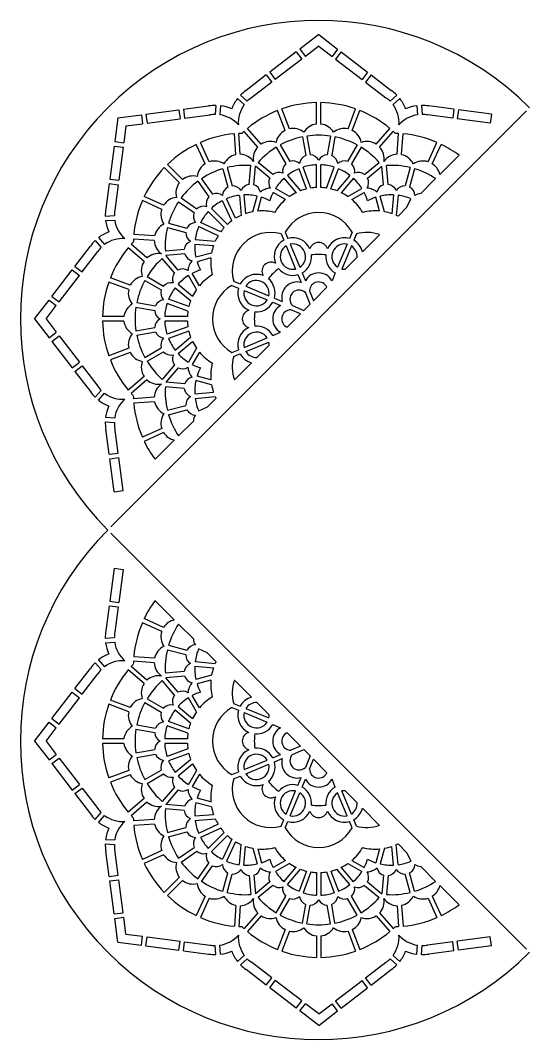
# Model space of a CAD drawing. Extents: x 60 to 307, y -2 to 246.
# Drawn here: x 59.9 to 183.7, y -1.6 to 245.9 of the extents above; entities that cross this region are included whole.
import ezdxf

# ---------------------------------------------------------------- set-up
doc = ezdxf.new("R2010")
doc.units = 0
doc.layers.get('0').update_dxf_attribs({"linetype": 'CONTINUOUS'})

msp = doc.modelspace()

# ---------------------------------------------------------------- linework, layer by layer
for p, q in [((132.44, 242.45), (127.86, 238.92)), ((132.44, 242.45), (137.03, 238.92)), ((126.98, 238.25), (120.56, 233.31)), ((126.98, 238.25), (128.33, 236.5)), ((127.86, 238.92), (129.2, 237.17)), ((132.44, 239.66), (129.2, 237.17)), ((132.44, 239.66), (135.69, 237.17)), ((137.03, 238.92), (135.69, 237.17)), ((137.91, 238.25), (136.56, 236.5)), ((137.91, 238.25), (144.33, 233.31)), ((128.33, 236.5), (121.9, 231.56)), ((136.56, 236.5), (142.98, 231.56)), ((120.56, 233.31), (121.9, 231.56)), ((144.33, 233.31), (142.98, 231.56)), ((119.68, 232.64), (114.8, 228.89)), ((121.03, 230.89), (116.1, 227.1)), ((119.68, 232.64), (121.03, 230.89)), ((145.21, 232.64), (143.86, 230.89)), ((143.86, 230.89), (148.79, 227.1)), ((145.21, 232.64), (150.09, 228.89)), ((107.48, 225.26), (107.32, 223.05)), ((112.7, 226.89), (114.37, 225.44)), ((113.43, 227.73), (115.1, 226.27)), ((131.89, 220.73), (131.89, 225.92)), ((133, 220.73), (133, 225.92)), ((151.46, 227.73), (149.79, 226.27)), ((152.18, 226.89), (150.51, 225.44)), ((157.41, 225.26), (157.57, 223.05)), ((81.91, 122.87), (182.98, 223.93)), ((83.62, 222.23), (89.36, 222.98)), ((89.36, 222.98), (89.64, 220.79)), ((90.45, 223.12), (98.48, 224.17)), ((90.45, 223.12), (90.74, 220.93)), ((98.48, 224.17), (98.77, 221.98)), ((99.58, 224.31), (105.69, 225.11)), ((99.58, 224.31), (99.86, 222.12)), ((99.86, 222.12), (106.03, 222.93)), ((108.58, 225.18), (108.42, 222.98)), ((124.28, 219.19), (122.47, 224.02)), ((125.31, 219.57), (123.51, 224.41)), ((139.57, 219.57), (141.38, 224.41)), ((140.61, 219.19), (142.42, 224.02)), ((156.31, 225.18), (156.46, 222.98)), ((165.02, 222.12), (158.86, 222.93)), ((165.31, 224.31), (159.2, 225.11)), ((165.31, 224.31), (165.02, 222.12)), ((166.4, 224.17), (166.12, 221.98)), ((174.44, 223.12), (166.4, 224.17)), ((174.44, 223.12), (174.15, 220.93)), ((83.62, 222.23), (82.87, 216.49)), ((85.59, 220.26), (89.64, 220.79)), ((90.74, 220.93), (98.77, 221.98)), ((174.15, 220.93), (166.12, 221.98)), ((85.59, 220.26), (85.06, 216.2)), ((112.3, 213.29), (111.95, 218.34)), ((113.4, 213.38), (113.05, 218.42)), ((117.64, 215.14), (114.33, 218.95)), ((118.48, 215.85), (115.16, 219.67)), ((146.41, 215.85), (149.73, 219.67)), ((147.25, 215.14), (150.56, 218.95)), ((151.49, 213.38), (151.84, 218.42)), ((152.59, 213.29), (152.94, 218.34)), ((82.72, 215.39), (81.67, 207.36)), ((82.72, 215.39), (84.91, 215.11)), ((82.87, 216.49), (85.06, 216.2)), ((104.84, 211.09), (102.7, 215.79)), ((105.84, 211.56), (103.7, 216.25)), ((123.1, 215.65), (125.41, 211.65)), ((128.49, 217.61), (129.29, 213.06)), ((129.58, 217.8), (130.38, 213.25)), ((135.31, 217.8), (134.51, 213.25)), ((136.4, 217.61), (135.6, 213.06)), ((141.78, 215.65), (139.48, 211.65)), ((159.05, 211.56), (161.19, 216.25)), ((160.05, 211.09), (162.19, 215.79)), ((84.91, 215.11), (83.86, 207.07)), ((122.15, 215.1), (124.46, 211.1)), ((142.74, 215.1), (140.43, 211.1)), ((161.88, 208.49), (166.55, 213.16)), ((99.37, 207.26), (95.69, 210.93)), ((115.56, 206.07), (115.97, 210.66)), ((116.66, 205.97), (117.06, 210.53)), ((120.58, 207.59), (117.06, 210.53)), ((121.28, 208.44), (117.75, 211.4)), ((131.89, 205.32), (131.89, 210.82)), ((133, 205.32), (133, 210.82)), ((143.6, 208.44), (147.14, 211.4)), ((144.31, 207.59), (147.82, 210.53)), ((148.23, 205.97), (147.82, 210.53)), ((149.33, 206.07), (148.92, 210.66)), ((98.59, 206.48), (94.91, 210.15)), ((109.17, 209.88), (110.37, 205.42)), ((110.24, 210.17), (111.44, 205.71)), ((124.86, 208.26), (128.01, 204.51)), ((129.45, 204.97), (127.66, 209.88)), ((130.55, 205.19), (128.7, 210.26)), ((134.34, 205.19), (136.18, 210.26)), ((135.43, 204.97), (137.22, 209.88)), ((140.03, 208.26), (136.88, 204.51)), ((154.65, 210.17), (153.45, 205.71)), ((155.71, 209.88), (154.52, 205.42)), ((81.53, 206.27), (80.73, 200.16)), ((81.53, 206.27), (83.72, 205.98)), ((81.67, 207.36), (83.86, 207.07)), ((83.72, 205.98), (82.91, 199.82)), ((103.07, 206.82), (105.72, 203.04)), ((103.98, 207.46), (106.63, 203.67)), ((124.01, 207.55), (126.95, 204.05)), ((140.87, 207.55), (137.94, 204.05)), ((157.24, 203.86), (160.87, 207.48)), ((94.75, 201.01), (90.06, 203.15)), ((113.16, 203.41), (113.58, 198.54)), ((114.26, 203.51), (114.65, 198.96)), ((116.46, 199.43), (117.48, 203.23)), ((124.39, 202.38), (121.38, 204.12)), ((125.34, 203.11), (121.93, 205.07)), ((139.55, 203.11), (142.95, 205.07)), ((140.5, 202.38), (143.51, 204.12)), ((148.42, 199.43), (147.41, 203.23)), ((150.63, 203.51), (150.23, 198.96)), ((151.73, 203.41), (151.31, 198.54)), ((94.29, 200.01), (89.6, 202.14)), ((98.39, 201.87), (102.17, 199.22)), ((99.02, 202.77), (102.8, 200.12)), ((111.31, 197.22), (109.03, 202.11)), ((112.24, 197.84), (110.03, 202.58)), ((117.65, 199.59), (118.55, 202.94)), ((147.24, 199.59), (146.34, 202.94)), ((151.73, 198.34), (153.9, 200.51)), ((153.9, 200.51), (154.86, 202.58)), ((80.58, 198.37), (82.79, 198.52)), ((109.48, 195.58), (105.59, 199.47)), ((110.27, 196.36), (106.37, 200.25)), ((80.66, 197.27), (82.87, 197.42)), ((95.68, 195.6), (100.14, 194.41)), ((95.96, 196.67), (100.42, 195.47)), ((108.01, 193.61), (103.27, 195.82)), ((108.63, 194.54), (103.74, 196.82)), ((78.95, 193.14), (80.4, 191.47)), ((92.56, 193.54), (87.5, 193.9)), ((123.29, 194.06), (123.94, 192.49)), ((124.31, 194.48), (124.96, 192.92)), ((140.58, 194.48), (139.93, 192.92)), ((141.6, 194.06), (140.95, 192.49)), ((143.1, 189.72), (147.25, 193.86)), ((73.2, 186.16), (76.96, 191.05)), ((78.12, 192.42), (79.57, 190.75)), ((90, 187.36), (86.17, 190.69)), ((90.71, 188.21), (86.89, 191.52)), ((92.46, 192.44), (87.42, 192.8)), ((102.33, 191.59), (106.88, 191.19)), ((102.43, 192.69), (107.31, 192.26)), ((124.51, 191.12), (126.82, 185.52)), ((125.53, 191.54), (127.84, 185.95)), ((139.36, 191.54), (137.04, 185.95)), ((140.38, 191.12), (138.06, 185.52)), ((74.95, 184.82), (78.74, 189.74)), ((99.78, 190.28), (95.18, 189.88)), ((99.88, 189.18), (95.31, 188.78)), ((98.26, 185.27), (95.31, 188.78)), ((106.41, 189.38), (102.62, 188.36)), ((106.26, 188.2), (102.9, 187.3)), ((138.84, 185.46), (141.79, 188.4)), ((73.2, 186.16), (74.95, 184.82)), ((97.41, 184.56), (94.44, 188.1)), ((67.59, 178.86), (72.53, 185.29)), ((69.34, 177.52), (74.28, 183.94)), ((72.53, 185.29), (74.28, 183.94)), ((86.65, 181.57), (81.82, 183.37)), ((90.75, 183.7), (94.75, 181.39)), ((102.74, 180.51), (100.77, 183.91)), ((103.47, 181.46), (101.73, 184.46)), ((127.39, 184.15), (128.18, 182.24)), ((128.41, 184.57), (129.2, 182.66)), ((136.47, 184.57), (135.68, 182.66)), ((86.27, 180.53), (81.44, 182.34)), ((90.2, 182.74), (94.19, 180.43)), ((97.58, 180.98), (101.33, 177.84)), ((98.29, 181.83), (101.79, 178.89)), ((111.36, 181.54), (112.93, 180.89)), ((111.78, 182.56), (113.35, 181.91)), ((114.73, 181.34), (120.32, 179.02)), ((131.21, 177.82), (134.46, 181.08)), ((67.59, 178.86), (69.34, 177.52)), ((114.3, 180.32), (119.9, 178)), ((121.7, 178.45), (123.6, 177.66)), ((130.36, 176.98), (129.2, 179.78)), ((130.22, 180.21), (131.21, 177.82)), ((63.39, 173.4), (66.92, 177.99)), ((66.18, 173.4), (68.67, 176.64)), ((66.92, 177.99), (68.67, 176.64)), ((88.04, 176.27), (92.59, 175.47)), ((88.23, 177.35), (92.78, 176.55)), ((100.66, 175.3), (95.59, 177.14)), ((100.88, 176.39), (95.96, 178.18)), ((121.27, 177.43), (123.18, 176.64)), ((126.06, 176.64), (128.87, 175.48)), ((128.87, 175.48), (130.36, 176.98)), ((63.39, 173.4), (66.92, 168.81)), ((66.18, 173.4), (68.67, 170.16)), ((85.11, 173.95), (79.92, 173.95)), ((100.53, 173.95), (95.02, 173.95)), ((124.77, 171.38), (128.02, 174.64)), ((128.02, 174.64), (125.64, 175.62)), ((85.11, 172.85), (79.92, 172.85)), ((88.04, 170.53), (92.59, 171.34)), ((100.53, 172.85), (95.02, 172.85)), ((100.66, 171.51), (95.59, 169.66)), ((66.92, 168.81), (68.67, 170.16)), ((67.59, 167.94), (69.34, 169.28)), ((69.34, 169.28), (74.28, 162.86)), ((88.23, 169.45), (92.78, 170.25)), ((100.88, 170.41), (95.96, 168.62)), ((97.58, 165.82), (101.33, 168.96)), ((114.3, 166.49), (119.9, 168.8)), ((121.27, 169.37), (123.18, 170.16)), ((67.59, 167.94), (72.53, 161.51)), ((86.27, 166.27), (81.44, 164.46)), ((90.2, 164.06), (94.19, 166.37)), ((98.29, 164.97), (101.79, 167.91)), ((102.74, 166.29), (100.77, 162.89)), ((111.36, 165.27), (112.93, 165.92)), ((114.73, 165.46), (120.32, 167.78)), ((117.45, 164.06), (120.39, 167)), ((86.65, 165.23), (81.82, 163.43)), ((90.75, 163.1), (94.75, 165.41)), ((103.47, 165.35), (101.73, 162.34)), ((111.78, 164.25), (113.35, 164.89)), ((72.53, 161.51), (74.28, 162.86)), ((73.2, 160.64), (74.95, 161.98)), ((74.95, 161.98), (78.74, 157.06)), ((97.41, 162.24), (94.44, 158.7)), ((98.26, 161.53), (95.31, 158.02)), ((111.98, 158.6), (116.13, 162.74)), ((73.2, 160.64), (76.96, 155.75)), ((90, 159.44), (86.17, 156.12)), ((90.71, 158.59), (86.89, 155.28)), ((106.41, 157.42), (102.62, 158.44)), ((106.26, 158.61), (102.9, 159.5)), ((78.12, 154.38), (79.57, 156.05)), ((99.78, 156.52), (95.18, 156.92)), ((99.88, 157.62), (95.31, 158.02)), ((78.95, 153.66), (80.4, 155.33)), ((92.46, 154.36), (87.42, 154)), ((102.33, 155.21), (106.88, 155.61)), ((102.43, 154.11), (107.31, 154.54)), ((105.33, 151.95), (107.5, 154.12)), ((92.56, 153.26), (87.5, 152.9)), ((95.68, 151.2), (100.14, 152.39)), ((95.96, 150.13), (100.42, 151.33)), ((105.33, 151.95), (103.27, 150.98)), ((80.66, 149.53), (82.87, 149.38)), ((98.36, 144.98), (101.99, 148.6)), ((80.58, 148.43), (82.79, 148.28)), ((81.53, 140.54), (80.73, 146.64)), ((83.72, 140.82), (82.91, 146.98)), ((94.29, 146.8), (89.6, 144.66)), ((94.75, 145.79), (90.06, 143.65)), ((92.68, 139.3), (97.35, 143.97)), ((81.53, 140.54), (83.72, 140.82)), ((81.67, 139.44), (83.86, 139.73)), ((82.72, 131.41), (81.67, 139.44)), ((84.91, 131.69), (83.86, 139.73)), ((82.72, 131.41), (84.91, 131.69)), ((81.91, 121.4), (182.98, 20.34)), ((82.72, 112.86), (81.67, 104.83)), ((82.72, 112.86), (84.91, 112.58)), ((84.91, 112.58), (83.86, 104.54)), ((81.67, 104.83), (83.86, 104.54)), ((92.68, 104.97), (97.35, 100.3)), ((81.53, 103.74), (80.73, 97.63)), ((81.53, 103.74), (83.72, 103.45)), ((83.72, 103.45), (82.91, 97.29)), ((94.29, 97.48), (89.6, 99.61)), ((94.75, 98.48), (90.06, 100.62)), ((98.36, 99.3), (101.99, 95.67)), ((80.58, 95.84), (82.79, 95.99)), ((80.66, 94.74), (82.87, 94.89)), ((95.96, 94.14), (100.42, 92.94)), ((95.68, 93.07), (100.14, 91.88)), ((105.33, 92.32), (103.27, 93.29)), ((105.33, 92.32), (107.5, 90.15)), ((78.12, 89.89), (79.57, 88.22)), ((78.95, 90.61), (80.4, 88.94)), ((92.46, 89.91), (87.42, 90.27)), ((92.56, 91.01), (87.5, 91.37)), ((102.43, 90.16), (107.31, 89.73)), ((73.2, 83.63), (76.96, 88.52)), ((74.95, 82.29), (78.74, 87.21)), ((90, 84.83), (86.17, 88.15)), ((90.71, 85.68), (86.89, 88.99)), ((99.78, 87.75), (95.18, 87.35)), ((99.88, 86.65), (95.31, 86.25)), ((102.33, 89.06), (106.88, 88.66)), ((106.41, 86.85), (102.62, 85.83)), ((97.41, 82.03), (94.44, 85.57)), ((98.26, 82.74), (95.31, 86.25)), ((106.26, 85.67), (102.9, 84.77)), ((111.98, 85.67), (116.13, 81.53)), ((67.59, 76.33), (72.53, 82.76)), ((72.53, 82.76), (74.28, 81.41)), ((73.2, 83.63), (74.95, 82.29)), ((103.47, 78.93), (101.73, 81.93)), ((69.34, 74.99), (74.28, 81.41)), ((86.27, 78), (81.44, 79.81)), ((86.65, 79.04), (81.82, 80.84)), ((90.2, 80.21), (94.19, 77.9)), ((90.75, 81.17), (94.75, 78.86)), ((98.29, 79.3), (101.79, 76.36)), ((102.74, 77.98), (100.77, 81.38)), ((111.78, 80.03), (113.35, 79.38)), ((117.45, 80.21), (120.39, 77.27)), ((97.58, 78.45), (101.33, 75.31)), ((111.36, 79.01), (112.93, 78.36)), ((114.3, 77.79), (119.9, 75.47)), ((114.73, 78.81), (120.32, 76.49)), ((63.39, 70.87), (66.92, 75.46)), ((66.92, 75.46), (68.67, 74.11)), ((67.59, 76.33), (69.34, 74.99)), ((88.23, 74.82), (92.78, 74.02)), ((100.66, 72.76), (95.59, 74.61)), ((100.88, 73.86), (95.96, 75.65)), ((121.27, 74.9), (123.18, 74.11)), ((66.18, 70.87), (68.67, 74.11)), ((88.04, 73.74), (92.59, 72.93)), ((124.77, 72.89), (128.02, 69.64)), ((63.39, 70.87), (66.92, 66.28)), ((66.18, 70.87), (68.67, 67.63)), ((85.11, 71.42), (79.92, 71.42)), ((85.11, 70.32), (79.92, 70.32)), ((100.53, 71.42), (95.02, 71.42)), ((100.53, 70.32), (95.02, 70.32)), ((128.02, 69.64), (125.64, 68.65)), ((66.92, 66.28), (68.67, 67.63)), ((88.04, 68), (92.59, 68.81)), ((88.23, 66.92), (92.78, 67.72)), ((100.66, 68.98), (95.59, 67.13)), ((100.88, 67.88), (95.96, 66.09)), ((121.27, 66.84), (123.18, 67.63)), ((126.06, 67.63), (128.87, 68.79)), ((128.87, 68.79), (130.36, 67.29)), ((130.36, 67.29), (129.2, 64.49)), ((67.59, 65.41), (69.34, 66.75)), ((67.59, 65.41), (72.53, 58.98)), ((69.34, 66.75), (74.28, 60.33)), ((97.58, 63.29), (101.33, 66.43)), ((98.29, 62.44), (101.79, 65.38)), ((114.3, 63.95), (119.9, 66.27)), ((114.73, 62.93), (120.32, 65.25)), ((121.7, 65.82), (123.6, 66.61)), ((130.22, 64.07), (131.21, 66.45)), ((131.21, 66.45), (134.46, 63.19)), ((86.27, 63.74), (81.44, 61.93)), ((86.65, 62.7), (81.82, 60.9)), ((90.2, 61.53), (94.19, 63.84)), ((90.75, 60.57), (94.75, 62.88)), ((102.74, 63.76), (100.77, 60.36)), ((103.47, 62.82), (101.73, 59.81)), ((111.36, 62.74), (112.93, 63.38)), ((111.78, 61.72), (113.35, 62.36)), ((127.39, 60.12), (128.18, 62.03)), ((72.53, 58.98), (74.28, 60.33)), ((73.2, 58.11), (74.95, 59.45)), ((74.95, 59.45), (78.74, 54.53)), ((97.41, 59.71), (94.44, 56.17)), ((128.41, 59.7), (129.2, 61.61)), ((136.47, 59.7), (135.68, 61.61)), ((73.2, 58.11), (76.96, 53.22)), ((98.26, 59), (95.31, 55.49)), ((106.26, 56.08), (102.9, 56.97)), ((124.51, 53.15), (126.82, 58.75)), ((125.53, 52.73), (127.84, 58.32)), ((139.36, 52.73), (137.04, 58.32)), ((140.38, 53.15), (138.06, 58.75)), ((138.84, 58.81), (141.79, 55.87)), ((90, 56.91), (86.17, 53.59)), ((90.71, 56.06), (86.89, 52.75)), ((99.88, 55.09), (95.31, 55.49)), ((106.41, 54.89), (102.62, 55.91)), ((143.1, 54.55), (147.25, 50.41)), ((78.12, 51.85), (79.57, 53.52)), ((78.95, 51.13), (80.4, 52.8)), ((99.78, 53.99), (95.18, 54.39)), ((102.33, 52.68), (106.88, 53.08)), ((102.43, 51.58), (107.31, 52.01)), ((92.46, 51.83), (87.42, 51.47)), ((92.56, 50.73), (87.5, 50.37)), ((95.68, 48.67), (100.14, 49.86)), ((108.01, 50.66), (103.27, 48.45)), ((108.63, 49.73), (103.74, 47.45)), ((123.29, 50.21), (123.94, 51.78)), ((124.31, 49.79), (124.96, 51.36)), ((140.58, 49.79), (139.93, 51.36)), ((141.6, 50.21), (140.95, 51.78)), ((95.96, 47.6), (100.42, 48.8)), ((109.48, 48.69), (105.59, 44.8)), ((110.27, 47.91), (106.37, 44.02)), ((111.31, 47.06), (109.03, 42.16)), ((80.58, 45.9), (82.79, 45.75)), ((80.66, 47), (82.87, 46.85)), ((98.39, 42.41), (102.17, 45.05)), ((112.24, 46.44), (110.03, 41.7)), ((113.16, 40.86), (113.58, 45.73)), ((114.26, 40.76), (114.65, 45.31)), ((116.46, 44.84), (117.48, 41.04)), ((117.65, 44.68), (118.55, 41.33)), ((147.24, 44.68), (146.34, 41.33)), ((148.42, 44.84), (147.41, 41.04)), ((150.63, 40.76), (150.23, 45.31)), ((151.73, 40.86), (151.31, 45.73)), ((151.73, 45.93), (153.9, 43.76)), ((81.53, 38), (80.73, 44.11)), ((83.72, 38.29), (82.91, 44.45)), ((94.29, 44.27), (89.6, 42.13)), ((94.75, 43.26), (90.06, 41.12)), ((99.02, 41.5), (102.8, 44.15)), ((153.9, 43.76), (154.86, 41.7)), ((103.07, 37.45), (105.72, 41.23)), ((103.98, 36.81), (106.63, 40.6)), ((124.39, 41.89), (121.38, 40.16)), ((125.34, 41.16), (121.93, 39.2)), ((124.01, 36.72), (126.95, 40.22)), ((124.86, 36.01), (128.01, 39.76)), ((140.03, 36.01), (136.88, 39.76)), ((140.87, 36.72), (137.94, 40.22)), ((139.55, 41.16), (142.95, 39.2)), ((140.5, 41.89), (143.51, 40.16)), ((157.24, 40.41), (160.87, 36.79)), ((81.53, 38), (83.72, 38.29)), ((81.67, 36.91), (83.86, 37.2)), ((84.91, 29.16), (83.86, 37.2)), ((98.59, 37.79), (94.91, 34.12)), ((109.17, 34.39), (110.37, 38.85)), ((110.24, 34.11), (111.44, 38.57)), ((115.56, 38.2), (115.97, 33.61)), ((116.66, 38.31), (117.06, 33.74)), ((129.45, 39.3), (127.66, 34.39)), ((130.55, 39.09), (128.7, 34.01)), ((131.89, 38.95), (131.89, 33.45)), ((133, 38.95), (133, 33.45)), ((134.34, 39.09), (136.18, 34.01)), ((135.43, 39.3), (137.22, 34.39)), ((148.23, 38.31), (147.82, 33.74)), ((149.33, 38.2), (148.92, 33.61)), ((154.65, 34.11), (153.45, 38.57)), ((155.71, 34.39), (154.52, 38.85)), ((82.72, 28.88), (81.67, 36.91)), ((99.37, 37.01), (95.69, 33.34)), ((120.58, 36.68), (117.06, 33.74)), ((121.28, 35.83), (117.75, 32.87)), ((143.6, 35.83), (147.14, 32.87)), ((144.31, 36.68), (147.82, 33.74)), ((161.88, 35.78), (166.55, 31.11)), ((104.84, 33.18), (102.7, 28.48)), ((105.84, 32.71), (103.7, 28.02)), ((122.15, 29.17), (124.46, 33.17)), ((123.1, 28.62), (125.41, 32.62)), ((141.78, 28.62), (139.48, 32.62)), ((142.74, 29.17), (140.43, 33.17)), ((159.05, 32.71), (161.19, 28.02)), ((160.05, 33.18), (162.19, 28.48)), ((112.3, 30.98), (111.95, 25.93)), ((113.4, 30.89), (113.05, 25.85)), ((128.49, 26.66), (129.29, 31.21)), ((129.58, 26.47), (130.38, 31.02)), ((135.31, 26.47), (134.51, 31.02)), ((136.4, 26.66), (135.6, 31.21)), ((151.49, 30.89), (151.84, 25.85)), ((152.59, 30.98), (152.94, 25.93)), ((82.72, 28.88), (84.91, 29.16)), ((82.87, 27.78), (85.06, 28.07)), ((83.62, 22.05), (82.87, 27.78)), ((85.59, 24.01), (85.06, 28.07)), ((117.64, 29.13), (114.33, 25.32)), ((118.48, 28.42), (115.16, 24.6)), ((146.41, 28.42), (149.73, 24.6)), ((147.25, 29.13), (150.56, 25.32)), ((124.28, 25.08), (122.47, 20.25)), ((140.61, 25.08), (142.42, 20.25)), ((85.59, 24.01), (89.64, 23.48)), ((89.36, 21.29), (89.64, 23.48)), ((90.45, 21.15), (90.74, 23.34)), ((90.74, 23.34), (98.77, 22.29)), ((98.48, 20.1), (98.77, 22.29)), ((125.31, 24.7), (123.51, 19.86)), ((131.89, 23.54), (131.89, 18.35)), ((133, 23.54), (133, 18.35)), ((139.57, 24.7), (141.38, 19.86)), ((174.15, 23.34), (166.12, 22.29)), ((166.4, 20.1), (166.12, 22.29)), ((174.44, 21.15), (174.15, 23.34)), ((83.62, 22.05), (89.36, 21.29)), ((90.45, 21.15), (98.48, 20.1)), ((99.58, 19.96), (99.86, 22.15)), ((99.58, 19.96), (105.69, 19.16)), ((99.86, 22.15), (106.03, 21.34)), ((107.48, 19.01), (107.32, 21.22)), ((108.58, 19.09), (108.42, 21.29)), ((156.31, 19.09), (156.46, 21.29)), ((157.41, 19.01), (157.57, 21.22)), ((165.02, 22.15), (158.86, 21.34)), ((165.31, 19.96), (159.2, 19.16)), ((165.31, 19.96), (165.02, 22.15)), ((174.44, 21.15), (166.4, 20.1)), ((112.7, 17.38), (114.37, 18.83)), ((113.43, 16.54), (115.1, 18)), ((151.46, 16.54), (149.79, 18)), ((152.18, 17.38), (150.51, 18.83)), ((119.68, 11.63), (114.8, 15.38)), ((121.03, 13.38), (116.1, 17.17)), ((143.86, 13.38), (148.79, 17.17)), ((145.21, 11.63), (150.09, 15.38)), ((119.68, 11.63), (121.03, 13.38)), ((120.56, 10.96), (121.9, 12.71)), ((128.33, 7.77), (121.9, 12.71)), ((136.56, 7.77), (142.98, 12.71)), ((144.33, 10.96), (142.98, 12.71)), ((145.21, 11.63), (143.86, 13.38)), ((126.98, 6.02), (120.56, 10.96)), ((137.91, 6.02), (144.33, 10.96)), ((126.98, 6.02), (128.33, 7.77)), ((137.91, 6.02), (136.56, 7.77)), ((127.86, 5.35), (129.2, 7.1)), ((132.44, 1.82), (127.86, 5.35)), ((132.44, 4.61), (129.2, 7.1)), ((132.44, 4.61), (135.69, 7.1)), ((132.44, 1.82), (137.03, 5.35)), ((137.03, 5.35), (135.69, 7.1))]:
    msp.add_line(p, q)
for centre, radius, start, end in [((132.44, 173.4), 72.5, 45, 225), ((120.27, 221.04), 9.57, 124.9112, 135.6735), ((144.61, 221.04), 9.57, 44.3265, 55.0888), ((107.36, 215.69), 9.57, 89.3265, 100.0888), ((120.27, 221.04), 9.57, 142.2882, 159.3908), ((120.27, 221.04), 7.36, 143.2821, 184.135), ((120.27, 221.04), 7.36, 124.5421, 134.6796), ((132.44, 198.92), 27.01, 91.1715, 109.3256), ((132.44, 198.92), 27.01, 70.6744, 88.8285), ((144.61, 221.04), 7.36, 45.3204, 55.4579), ((144.61, 221.04), 7.36, 355.865, 36.7179), ((144.61, 221.04), 9.57, 20.6092, 37.7118), ((157.52, 215.69), 9.57, 79.9112, 90.6735), ((107.36, 215.69), 7.36, 90.3204, 100.4579), ((107.36, 215.69), 7.36, 40.865, 81.7179), ((107.36, 215.69), 9.57, 65.6092, 82.7118), ((132.44, 198.92), 27.01, 111.6686, 129.7884), ((132.44, 198.92), 27.01, 50.2116, 68.3314), ((157.52, 215.69), 7.36, 98.2821, 139.135), ((157.52, 215.69), 9.57, 97.2882, 114.3908), ((157.52, 215.69), 7.36, 79.5421, 89.6796), ((132.44, 216.59), 4.18, 97.5867, 149.1551), ((132.44, 216.59), 4.18, 30.8449, 82.4133), ((114.4, 191.45), 27.01, 95.2116, 113.3314), ((114.4, 191.45), 27.01, 91.3021, 92.8686), ((132.44, 198.92), 27.01, 132.1314, 133.6979), ((126.21, 215.49), 4.18, 117.5826, 169.1551), ((126.21, 215.49), 4.18, 50.8449, 102.4086), ((132.44, 198.37), 19.65, 81.6106, 98.3894), ((138.68, 215.49), 4.18, 77.5914, 129.1551), ((138.68, 215.49), 4.18, 10.8449, 62.4174), ((132.44, 198.92), 27.01, 46.3021, 47.8686), ((150.49, 191.45), 27.01, 87.1314, 88.6979), ((150.49, 191.45), 27.01, 66.6686, 84.7884), ((114.4, 191.45), 27.01, 115.6744, 133.8285), ((120.73, 212.32), 4.18, 70.8449, 122.5618), ((132.44, 198.37), 19.65, 101.6106, 118.3894), ((132.44, 198.37), 19.65, 61.6106, 78.3894), ((144.16, 212.32), 4.18, 57.4382, 109.1551), ((150.49, 191.45), 27.01, 53.5168, 64.3256), ((113.2, 209.2), 4.18, 102.4382, 154.1551), ((113.2, 209.2), 4.18, 35.532, 87.2632), ((120.73, 212.32), 4.18, 137.7368, 189.468), ((132.44, 198.37), 19.65, 121.6106, 138.4307), ((130.26, 210.78), 2.48, 112.856, 171.8487), ((130.26, 210.78), 2.48, 28.1513, 87.144), ((134.63, 210.78), 2.48, 92.856, 151.8487), ((134.63, 210.78), 2.48, 8.1513, 67.144), ((132.44, 198.37), 19.65, 41.5693, 58.3894), ((144.16, 212.32), 4.18, 350.532, 42.2632), ((151.68, 209.2), 4.18, 92.7368, 144.468), ((151.68, 209.2), 4.18, 25.8449, 77.5618), ((107.09, 207.57), 4.18, 122.5914, 174.1551), ((107.09, 207.57), 4.18, 55.8449, 107.4174), ((114.79, 191.05), 19.65, 86.5693, 103.3894), ((126.14, 209.28), 2.48, 132.856, 191.8487), ((126.14, 209.28), 2.48, 48.1513, 107.144), ((132.44, 198.37), 12.47, 92.5385, 107.4615), ((132.44, 198.37), 12.47, 72.5385, 87.4615), ((138.74, 209.28), 2.48, 72.856, 131.8487), ((138.74, 209.28), 2.48, 348.1513, 47.144), ((150.1, 191.05), 19.65, 76.6106, 93.4307), ((157.8, 207.57), 4.18, 72.5826, 124.1551), ((157.8, 207.57), 4.18, 12.7509, 57.4086), ((114.4, 191.45), 27.01, 136.1715, 154.3256), ((101.91, 203.94), 4.18, 75.8449, 127.4133), ((114.79, 191.05), 19.65, 106.6106, 123.3894), ((122.79, 206.47), 2.48, 68.1513, 127.4002), ((132.44, 198.37), 12.47, 112.5385, 127.4615), ((132.44, 198.37), 12.47, 52.5385, 67.4615), ((142.1, 206.47), 2.48, 52.5998, 111.8487), ((150.1, 191.05), 19.65, 56.7476, 73.3894), ((101.91, 203.94), 4.18, 142.5867, 194.1551), ((114.79, 191.05), 19.65, 126.6106, 143.3894), ((111.53, 203.23), 2.48, 33.1513, 92.144), ((115.89, 203.61), 2.48, 97.5998, 156.8487), ((115.89, 203.61), 2.48, 13.1513, 71.8876), ((122.79, 206.47), 2.48, 153.1124, 211.8487), ((132.44, 198.37), 12.47, 132.5385, 147.4615), ((132.44, 198.37), 12.47, 32.5385, 47.4615), ((142.1, 206.47), 2.48, 328.1513, 26.8876), ((149, 203.61), 2.48, 108.1124, 166.8487), ((149, 203.61), 2.48, 23.1513, 82.4002), ((153.36, 203.23), 2.48, 87.856, 146.8487), ((107.56, 201.38), 2.48, 137.856, 196.8487), ((107.56, 201.38), 2.48, 53.1513, 112.144), ((111.53, 203.23), 2.48, 117.856, 176.8487), ((114.79, 191.05), 12.47, 97.5385, 112.4615), ((114.79, 191.05), 12.47, 77.5385, 92.4615), ((120.12, 202.47), 2.48, 106.4143, 136.8487), ((120.6, 202.68), 2.48, 88.1513, 118.5857), ((132.44, 198.37), 12.47, 152.5385, 162.5206), ((132.44, 192.86), 12.47, 116.1465, 124.7507), ((132.44, 192.86), 12.47, 103.8761, 110.8514), ((132.44, 192.86), 12.47, 92.5385, 98.7401), ((132.44, 192.86), 12.47, 81.2599, 87.4615), ((132.44, 192.86), 12.47, 69.1486, 76.1239), ((132.44, 192.86), 12.47, 55.2493, 63.8535), ((132.44, 198.37), 12.47, 17.4794, 27.4615), ((144.29, 202.68), 2.48, 61.4143, 91.8487), ((144.77, 202.47), 2.48, 43.1513, 73.5857), ((150.1, 191.05), 12.47, 87.5385, 102.4615), ((150.1, 191.05), 12.47, 67.5385, 82.4615), ((153.36, 203.23), 2.48, 3.1513, 62.144), ((157.32, 201.38), 2.48, 91.8909, 126.8487), ((114.4, 191.45), 27.01, 156.6686, 174.7884), ((98.28, 198.75), 4.18, 95.8449, 147.4086), ((114.79, 191.05), 19.65, 146.6106, 163.3894), ((104.47, 198.28), 2.48, 73.1513, 132.144), ((114.79, 191.05), 12.47, 117.5385, 132.4615), ((114.79, 191.05), 12.47, 62.4794, 72.4615), ((132.44, 192.86), 12.47, 130.2463, 149.1809), ((132.44, 192.86), 12.47, 30.8191, 49.7537), ((150.1, 191.05), 12.47, 107.5385, 117.5206), ((90.15, 198.48), 9.57, 169.9112, 180.6735), ((90.15, 198.48), 7.36, 169.5421, 179.6796), ((98.28, 198.75), 4.18, 162.5826, 214.1551), ((104.47, 198.28), 2.48, 157.856, 216.8487), ((114.79, 191.05), 12.47, 137.5385, 152.4615), ((118.68, 187.16), 12.47, 114.1486, 121.1239), ((118.68, 187.16), 12.47, 100.2493, 108.8535), ((118.68, 187.16), 12.47, 75.8191, 94.7537), ((132.44, 189.9), 9.34, 29.4127, 150.5873), ((146.21, 187.16), 12.47, 85.2463, 104.1809), ((146.21, 187.16), 12.47, 71.1465, 79.7507), ((146.21, 187.16), 12.47, 63.713, 65.8514), ((90.15, 198.48), 9.57, 187.2882, 204.3908), ((90.15, 198.48), 7.36, 188.2821, 229.135), ((96.64, 192.64), 4.18, 115.8449, 167.5618), ((114.79, 191.05), 19.65, 166.6106, 183.4307), ((102.62, 194.32), 2.48, 93.1513, 152.144), ((114.79, 191.05), 12.47, 157.5385, 172.4615), ((118.68, 187.16), 12.47, 137.5385, 143.7401), ((118.68, 187.16), 12.47, 126.2599, 132.4615), ((84.81, 185.57), 9.57, 110.6092, 127.7118), ((102.62, 194.32), 2.48, 177.856, 236.8487), ((118.68, 187.16), 12.47, 148.8761, 155.8514), ((120.78, 185.07), 9.34, 74.4127, 195.5873), ((126.18, 188.53), 4.55, 24.1726, 105.5284), ((138.71, 188.53), 4.55, 74.4716, 155.8274), ((144.11, 185.07), 9.34, 70.3616, 105.5873), ((84.81, 185.57), 9.57, 134.3265, 145.0888), ((84.81, 185.57), 7.36, 135.3204, 145.4579), ((84.81, 185.57), 7.36, 85.865, 126.7179), ((106.92, 173.4), 27.01, 140.2116, 158.3314), ((106.92, 173.4), 27.01, 136.3021, 137.8686), ((114.4, 191.45), 27.01, 177.1314, 178.6979), ((96.64, 192.64), 4.18, 182.7368, 234.468), ((102.24, 189.96), 2.48, 113.1513, 172.4002), ((114.79, 191.05), 12.47, 177.5385, 192.4615), ((118.68, 187.16), 12.47, 161.1465, 169.7507), ((126.18, 188.53), 4.55, 119.4716, 200.8274), ((126.18, 188.53), 3.08, 122.8386, 282.1614), ((126.18, 188.53), 3.08, 302.8386, 102.1614), ((132.44, 189.78), 2.2, 16.2299, 163.7701), ((138.71, 188.53), 3.08, 77.8386, 237.1614), ((138.71, 188.53), 3.08, 357.5278, 57.1614), ((138.71, 188.53), 4.55, 15.1045, 60.5284), ((93.52, 185.11), 4.18, 80.532, 132.2632), ((102.24, 189.96), 2.48, 198.1124, 256.8487), ((118.68, 187.16), 12.47, 175.2463, 194.1809), ((126.18, 188.53), 4.55, 299.4716, 5.2172), ((132.44, 173.4), 15.64, 83.6244, 96.3756), ((138.71, 188.53), 4.55, 174.7828, 240.5284), ((93.52, 185.11), 4.18, 147.4382, 199.1551), ((107.48, 173.4), 19.65, 131.5693, 148.3894), ((103.17, 185.24), 2.48, 151.4143, 181.8487), ((103.37, 185.73), 2.48, 133.1513, 163.5857), ((114.79, 191.05), 12.47, 197.5385, 207.5206), ((120.86, 184.98), 2.2, 61.2299, 208.7701), ((90.36, 179.63), 4.18, 100.8449, 152.4174), ((99.38, 183.05), 2.48, 142.5998, 201.8487), ((99.38, 183.05), 2.48, 58.1513, 116.8876), ((107.48, 173.4), 12.47, 122.5385, 137.4615), ((107.48, 173.4), 12.47, 107.4794, 117.4615), ((112.98, 173.4), 12.47, 120.8191, 139.7537), ((117.31, 179.67), 4.55, 69.1726, 150.5284), ((132.44, 173.4), 15.64, 128.6244, 141.3756), ((126.18, 188.53), 4.55, 219.7828, 285.5284), ((132.44, 180.89), 3.69, 28.7369, 151.2631), ((138.71, 188.53), 3.08, 257.8386, 272.4722), ((106.92, 173.4), 27.01, 160.6744, 178.8285), ((107.48, 173.4), 19.65, 151.6106, 168.3894), ((96.57, 179.7), 2.48, 78.1513, 137.144), ((107.48, 173.4), 12.47, 142.5385, 157.4615), ((115.95, 173.4), 9.34, 119.4127, 240.5873), ((117.31, 179.67), 4.55, 164.4716, 245.8274), ((117.31, 179.67), 3.08, 347.8386, 147.1614), ((117.31, 179.67), 4.55, 344.4716, 50.2172), ((127.15, 178.69), 3.69, 73.7369, 196.2631), ((132.44, 180.16), 2.22, 24.5514, 178.7076), ((90.36, 179.63), 4.18, 167.5914, 219.1551), ((96.57, 179.7), 2.48, 162.856, 221.8487), ((112.98, 173.4), 12.47, 145.2493, 153.8535), ((117.31, 179.67), 3.08, 167.8386, 327.1614), ((127.67, 178.18), 2.22, 46.2924, 223.7076), ((89.26, 173.4), 4.18, 120.8449, 172.4133), ((107.48, 173.4), 19.65, 171.6106, 188.3894), ((95.07, 175.59), 2.48, 98.1513, 157.144), ((107.48, 173.4), 12.47, 162.5385, 177.4615), ((112.98, 173.4), 12.47, 159.1486, 166.1239), ((117.31, 179.67), 4.55, 264.7828, 330.5284), ((124.96, 173.4), 3.69, 118.7369, 241.2631), ((95.07, 175.59), 2.48, 182.856, 241.8487), ((95.07, 171.21), 2.48, 118.1513, 177.144), ((112.98, 173.4), 12.47, 171.2599, 177.4615), ((116.07, 173.4), 2.2, 106.2299, 253.7701), ((132.44, 173.4), 15.64, 173.6244, 186.3756), ((125.69, 173.4), 2.22, 91.2924, 245.4486), ((106.92, 173.4), 27.01, 181.1715, 199.3256), ((89.26, 173.4), 4.18, 187.5867, 239.1551), ((107.48, 173.4), 12.47, 182.5385, 197.4615), ((112.98, 173.4), 12.47, 182.5385, 188.7401), ((117.31, 167.13), 4.55, 114.1726, 195.5284), ((117.31, 167.13), 4.55, 29.4716, 95.2172), ((90.36, 167.17), 4.18, 140.8449, 192.4086), ((107.48, 173.4), 19.65, 191.6106, 208.3894), ((95.07, 171.21), 2.48, 202.856, 261.8487), ((96.57, 167.1), 2.48, 138.1513, 197.144), ((107.48, 173.4), 12.47, 202.5385, 217.4615), ((112.98, 173.4), 12.47, 193.8761, 200.8514), ((117.31, 167.13), 3.08, 32.8386, 192.1614), ((112.98, 173.4), 12.47, 206.1465, 214.7507), ((117.31, 167.13), 3.08, 357.5278, 12.1614), ((106.92, 173.4), 27.01, 201.6686, 219.7884), ((90.36, 167.17), 4.18, 207.5826, 259.1551), ((96.57, 167.1), 2.48, 222.856, 281.8487), ((99.38, 163.75), 2.48, 158.1513, 217.4002), ((107.48, 173.4), 12.47, 222.5385, 237.4615), ((112.98, 173.4), 12.47, 220.2463, 239.1809), ((120.78, 161.74), 9.34, 164.4127, 199.6384), ((117.31, 167.13), 4.55, 209.4716, 254.8955), ((117.31, 167.13), 3.08, 212.8386, 272.4722), ((93.52, 161.69), 4.18, 160.8449, 212.5618), ((107.48, 173.4), 19.65, 211.6106, 228.4307), ((99.38, 163.75), 2.48, 243.1124, 301.8487), ((103.17, 161.56), 2.48, 178.1513, 208.5857), ((107.48, 173.4), 12.47, 242.5385, 252.5206), ((114.79, 155.75), 12.47, 152.4794, 162.4615), ((118.68, 159.64), 12.47, 165.8191, 184.7537), ((93.52, 161.69), 4.18, 227.7368, 279.468), ((102.24, 156.85), 2.48, 103.1513, 161.8876), ((103.37, 161.07), 2.48, 196.4143, 226.8487), ((114.79, 155.75), 12.47, 167.5385, 182.4615), ((84.81, 161.23), 7.36, 214.5421, 224.6796), ((96.64, 154.16), 4.18, 125.532, 177.2632), ((114.79, 155.75), 19.65, 176.5693, 193.3894), ((102.24, 156.85), 2.48, 187.5998, 246.8487), ((118.68, 159.64), 12.47, 190.2493, 198.8535), ((84.81, 161.23), 9.57, 214.9112, 225.6735), ((84.81, 161.23), 9.57, 232.2882, 249.3908), ((84.81, 161.23), 7.36, 233.2821, 274.135), ((90.15, 148.32), 7.36, 130.865, 171.7179), ((106.92, 173.4), 27.01, 222.1314, 223.6979), ((114.4, 155.36), 27.01, 181.3021, 182.8686), ((102.62, 152.49), 2.48, 123.1513, 182.144), ((114.79, 155.75), 12.47, 187.5385, 202.4615), ((118.68, 159.64), 12.47, 204.1486, 206.287), ((90.15, 148.32), 9.57, 155.6092, 172.7118), ((114.4, 155.36), 27.01, 185.2116, 203.3314), ((96.64, 154.16), 4.18, 192.4382, 244.1551), ((102.62, 152.49), 2.48, 207.856, 266.8487), ((98.28, 148.05), 4.18, 145.8449, 197.4174), ((114.79, 155.75), 19.65, 196.6106, 213.2524), ((104.47, 148.52), 2.48, 143.1513, 178.1091), ((90.15, 148.32), 9.57, 179.3265, 190.0888), ((90.15, 148.32), 7.36, 180.3204, 190.4579), ((114.4, 155.36), 27.01, 205.6744, 216.4832), ((98.28, 148.05), 4.18, 212.5914, 257.2491), ((132.44, 70.87), 72.5, 135, 315), ((114.4, 88.92), 27.01, 143.5168, 154.3256), ((114.4, 88.92), 27.01, 156.6686, 174.7884), ((98.28, 96.22), 4.18, 102.7509, 147.4086), ((114.79, 88.52), 19.65, 146.7476, 163.3894), ((90.15, 95.95), 9.57, 169.9112, 180.6735), ((90.15, 95.95), 7.36, 169.5421, 179.6796), ((98.28, 96.22), 4.18, 162.5826, 214.1551), ((90.15, 95.95), 9.57, 187.2882, 204.3908), ((90.15, 95.95), 7.36, 188.2821, 229.135), ((102.62, 91.78), 2.48, 93.1513, 152.144), ((104.47, 95.75), 2.48, 181.8909, 216.8487), ((84.81, 83.04), 9.57, 110.6092, 127.7118), ((96.64, 90.11), 4.18, 115.8449, 167.5618), ((114.79, 88.52), 19.65, 166.6106, 183.4307), ((102.62, 91.78), 2.48, 177.856, 236.8487), ((114.79, 88.52), 12.47, 157.5385, 172.4615), ((84.81, 83.04), 9.57, 134.3265, 145.0888), ((84.81, 83.04), 7.36, 85.865, 126.7179), ((106.92, 70.87), 27.01, 136.3021, 137.8686), ((114.4, 88.92), 27.01, 177.1314, 178.6979), ((96.64, 90.11), 4.18, 182.7368, 234.468), ((102.24, 87.42), 2.48, 113.1513, 172.4002), ((118.68, 84.63), 12.47, 153.713, 155.8514), ((84.81, 83.04), 7.36, 135.3204, 145.4579), ((106.92, 70.87), 27.01, 140.2116, 158.3314), ((93.52, 82.58), 4.18, 80.532, 132.2632), ((102.24, 87.42), 2.48, 198.1124, 256.8487), ((114.79, 88.52), 12.47, 177.5385, 192.4615), ((118.68, 84.63), 12.47, 161.1465, 169.7507), ((93.52, 82.58), 4.18, 147.4382, 199.1551), ((107.48, 70.87), 19.65, 131.5693, 148.3894), ((103.37, 83.2), 2.48, 133.1513, 163.5857), ((114.79, 88.52), 12.47, 197.5385, 207.5206), ((118.68, 84.63), 12.47, 175.2463, 194.1809), ((120.78, 82.53), 9.34, 160.3616, 195.5873), ((99.38, 80.52), 2.48, 142.5998, 201.8487), ((99.38, 80.52), 2.48, 58.1513, 116.8876), ((103.17, 82.71), 2.48, 151.4143, 181.8487), ((107.48, 70.87), 12.47, 107.4794, 117.4615), ((106.92, 70.87), 27.01, 160.6744, 178.8285), ((90.36, 77.1), 4.18, 100.8449, 152.4174), ((107.48, 70.87), 19.65, 151.6106, 168.3894), ((96.57, 77.17), 2.48, 78.1513, 137.144), ((107.48, 70.87), 12.47, 122.5385, 137.4615), ((112.98, 70.87), 12.47, 120.8191, 139.7537), ((117.31, 77.14), 4.55, 105.1045, 150.5284), ((117.31, 77.14), 3.08, 87.5278, 147.1614), ((90.36, 77.1), 4.18, 167.5914, 219.1551), ((96.57, 77.17), 2.48, 162.856, 221.8487), ((107.48, 70.87), 12.47, 142.5385, 157.4615), ((112.98, 70.87), 12.47, 145.2493, 153.8535), ((115.95, 70.87), 9.34, 119.4127, 240.5873), ((117.31, 77.14), 4.55, 164.4716, 245.8274), ((117.31, 77.14), 3.08, 167.8386, 327.1614), ((117.31, 77.14), 3.08, 347.8386, 2.4722), ((89.26, 70.87), 4.18, 120.8449, 172.4133), ((95.07, 73.06), 2.48, 98.1513, 157.144), ((107.48, 70.87), 12.47, 162.5385, 177.4615), ((112.98, 70.87), 12.47, 159.1486, 166.1239), ((117.31, 77.14), 4.55, 264.7828, 330.5284), ((107.48, 70.87), 19.65, 171.6106, 188.3894), ((95.07, 73.06), 2.48, 182.856, 241.8487), ((112.98, 70.87), 12.47, 171.2599, 177.4615), ((116.07, 70.87), 2.2, 106.2299, 253.7701), ((132.44, 70.87), 15.64, 173.6244, 186.3756), ((124.96, 70.87), 3.69, 118.7369, 241.2631), ((125.69, 70.87), 2.22, 114.5514, 268.7076), ((106.92, 70.87), 27.01, 181.1715, 199.3256), ((89.26, 70.87), 4.18, 187.5867, 239.1551), ((95.07, 68.68), 2.48, 118.1513, 177.144), ((107.48, 70.87), 12.47, 182.5385, 197.4615), ((112.98, 70.87), 12.47, 182.5385, 188.7401), ((90.36, 64.64), 4.18, 140.8449, 192.4086), ((107.48, 70.87), 19.65, 191.6106, 208.3894), ((95.07, 68.68), 2.48, 202.856, 261.8487), ((112.98, 70.87), 12.47, 193.8761, 200.8514), ((117.31, 64.6), 4.55, 114.1726, 195.5284), ((117.31, 64.6), 3.08, 32.8386, 192.1614), ((117.31, 64.6), 4.55, 29.4716, 95.2172), ((127.67, 66.09), 2.22, 136.2924, 313.7076), ((96.57, 64.57), 2.48, 138.1513, 197.144), ((107.48, 70.87), 12.47, 202.5385, 217.4615), ((112.98, 70.87), 12.47, 206.1465, 214.7507), ((117.31, 64.6), 3.08, 212.8386, 12.1614), ((117.31, 64.6), 4.55, 309.7828, 15.5284), ((127.15, 65.58), 3.69, 163.7369, 286.2631), ((90.36, 64.64), 4.18, 207.5826, 259.1551), ((96.57, 64.57), 2.48, 222.856, 281.8487), ((99.38, 61.22), 2.48, 158.1513, 217.4002), ((107.48, 70.87), 12.47, 222.5385, 237.4615), ((112.98, 70.87), 12.47, 220.2463, 239.1809), ((117.31, 64.6), 4.55, 209.4716, 290.8274), ((132.44, 64.12), 2.22, 181.2924, 335.4486), ((106.92, 70.87), 27.01, 201.6686, 219.7884), ((93.52, 59.16), 4.18, 160.8449, 212.5618), ((107.48, 70.87), 19.65, 211.6106, 228.4307), ((107.48, 70.87), 12.47, 242.5385, 252.5206), ((118.68, 57.11), 12.47, 165.8191, 184.7537), ((120.78, 59.21), 9.34, 164.4127, 285.5873), ((120.86, 59.29), 2.2, 151.2299, 298.7701), ((132.44, 70.87), 15.64, 218.6244, 231.3756), ((126.18, 55.74), 4.55, 74.4716, 140.2172), ((126.18, 55.74), 4.55, 354.7828, 60.5284), ((132.44, 63.38), 3.69, 208.7369, 331.2631), ((138.71, 55.74), 4.55, 119.4716, 185.2172), ((99.38, 61.22), 2.48, 243.1124, 301.8487), ((103.17, 59.03), 2.48, 178.1513, 208.5857), ((103.37, 58.54), 2.48, 196.4143, 226.8487), ((114.79, 53.22), 12.47, 152.4794, 162.4615), ((126.18, 55.74), 4.55, 159.1726, 240.5284), ((126.18, 55.74), 3.08, 77.8386, 237.1614), ((126.18, 55.74), 3.08, 257.8386, 57.1614), ((138.71, 55.74), 3.08, 122.8386, 282.1614), ((138.71, 55.74), 3.08, 87.5278, 102.1614), ((84.81, 58.7), 7.36, 214.5421, 224.6796), ((93.52, 59.16), 4.18, 227.7368, 279.468), ((96.64, 51.63), 4.18, 125.532, 177.2632), ((102.24, 54.32), 2.48, 103.1513, 161.8876), ((114.79, 53.22), 12.47, 167.5385, 182.4615), ((118.68, 57.11), 12.47, 190.2493, 198.8535), ((132.44, 70.87), 15.64, 263.6244, 276.3756), ((138.71, 55.74), 3.08, 302.8386, 2.4722), ((138.71, 55.74), 4.55, 299.4716, 344.8955), ((84.81, 58.7), 9.57, 214.9112, 225.6735), ((84.81, 58.7), 7.36, 233.2821, 274.135), ((106.92, 70.87), 27.01, 222.1314, 223.6979), ((114.4, 52.82), 27.01, 181.3021, 182.8686), ((114.79, 53.22), 19.65, 176.5693, 193.3894), ((102.24, 54.32), 2.48, 187.5998, 246.8487), ((102.62, 49.96), 2.48, 123.1513, 182.144), ((118.68, 57.11), 12.47, 204.1486, 211.1239), ((126.18, 55.74), 4.55, 254.4716, 335.8274), ((132.44, 54.49), 2.2, 196.2299, 343.7701), ((138.71, 55.74), 4.55, 204.1726, 285.5284), ((84.81, 58.7), 9.57, 232.2882, 249.3908), ((90.15, 45.79), 9.57, 155.6092, 172.7118), ((90.15, 45.79), 7.36, 130.865, 171.7179), ((114.4, 52.82), 27.01, 185.2116, 203.3314), ((96.64, 51.63), 4.18, 192.4382, 244.1551), ((114.79, 53.22), 12.47, 187.5385, 202.4615), ((118.68, 57.11), 12.47, 216.2599, 222.4615), ((132.44, 54.37), 9.34, 209.4127, 330.5873), ((144.11, 59.21), 9.34, 254.4127, 289.6384), ((98.28, 45.52), 4.18, 145.8449, 197.4174), ((114.79, 53.22), 19.65, 196.6106, 213.3894), ((102.62, 49.96), 2.48, 207.856, 266.8487), ((104.47, 45.99), 2.48, 143.1513, 202.144), ((114.79, 53.22), 12.47, 207.5385, 222.4615), ((118.68, 57.11), 12.47, 227.5385, 233.7401), ((90.15, 45.79), 9.57, 179.3265, 190.0888), ((90.15, 45.79), 7.36, 180.3204, 190.4579), ((118.68, 57.11), 12.47, 238.8761, 245.8514), ((118.68, 57.11), 12.47, 251.1465, 259.7507), ((118.68, 57.11), 12.47, 265.2463, 284.1809), ((132.44, 51.41), 12.47, 210.8191, 229.7537), ((132.44, 51.41), 12.47, 310.2463, 329.1809), ((146.21, 57.11), 12.47, 255.8191, 274.7537), ((146.21, 57.11), 12.47, 280.2493, 288.8535), ((146.21, 57.11), 12.47, 294.1486, 296.287), ((98.28, 45.52), 4.18, 212.5914, 264.1551), ((104.47, 45.99), 2.48, 227.856, 286.8487), ((107.56, 42.9), 2.48, 163.1513, 222.144), ((114.79, 53.22), 12.47, 227.5385, 242.4615), ((114.79, 53.22), 12.47, 287.5385, 297.5206), ((132.44, 45.91), 12.47, 197.4794, 207.4615), ((132.44, 45.91), 12.47, 332.5385, 342.5206), ((150.1, 53.22), 12.47, 242.4794, 252.4615), ((114.4, 52.82), 27.01, 205.6744, 223.8285), ((101.91, 40.33), 4.18, 165.8449, 217.4133), ((114.79, 53.22), 19.65, 216.6106, 233.3894), ((107.56, 42.9), 2.48, 247.856, 306.8487), ((111.53, 41.05), 2.48, 183.1513, 242.144), ((114.79, 53.22), 12.47, 247.5385, 262.4615), ((111.53, 41.05), 2.48, 267.856, 326.8487), ((115.89, 40.66), 2.48, 203.1513, 262.4002), ((114.79, 53.22), 12.47, 267.5385, 282.4615), ((115.89, 40.66), 2.48, 288.1124, 346.8487), ((120.12, 41.8), 2.48, 223.1513, 253.5857), ((132.44, 51.41), 12.47, 235.2493, 243.8535), ((132.44, 51.41), 12.47, 249.1486, 256.1239), ((132.44, 51.41), 12.47, 283.8761, 290.8514), ((132.44, 51.41), 12.47, 296.1465, 304.7507), ((144.77, 41.8), 2.48, 286.4143, 316.8487), ((149, 40.66), 2.48, 193.1513, 251.8876), ((150.1, 53.22), 12.47, 257.5385, 272.4615), ((149, 40.66), 2.48, 277.5998, 336.8487), ((153.36, 41.05), 2.48, 213.1513, 272.144), ((150.1, 53.22), 12.47, 277.5385, 292.4615), ((153.36, 41.05), 2.48, 297.856, 356.8487), ((157.32, 42.9), 2.48, 233.1513, 268.1091), ((120.6, 41.6), 2.48, 241.4143, 271.8487), ((122.79, 37.81), 2.48, 148.1513, 206.8876), ((132.44, 45.91), 12.47, 212.5385, 227.4615), ((132.44, 51.41), 12.47, 261.2599, 267.4615), ((132.44, 51.41), 12.47, 272.5385, 278.7401), ((132.44, 45.91), 12.47, 312.5385, 327.4615), ((144.29, 41.6), 2.48, 268.1513, 298.5857), ((142.1, 37.81), 2.48, 333.1124, 31.8487), ((101.91, 40.33), 4.18, 232.5867, 284.1551), ((107.09, 36.7), 4.18, 185.8449, 237.4086), ((114.79, 53.22), 19.65, 236.6106, 253.3894), ((122.79, 37.81), 2.48, 232.5998, 291.8487), ((126.14, 34.99), 2.48, 168.1513, 227.144), ((132.44, 45.91), 12.47, 232.5385, 247.4615), ((132.44, 45.91), 12.47, 292.5385, 307.4615), ((138.74, 34.99), 2.48, 312.856, 11.8487), ((142.1, 37.81), 2.48, 248.1513, 307.4002), ((150.1, 53.22), 19.65, 286.6106, 303.2524), ((157.8, 36.7), 4.18, 302.5914, 347.2491), ((114.4, 52.82), 27.01, 226.1715, 244.3256), ((107.09, 36.7), 4.18, 252.5826, 304.1551), ((113.2, 35.07), 4.18, 205.8449, 257.5618), ((114.79, 53.22), 19.65, 256.6106, 273.4307), ((113.2, 35.07), 4.18, 272.7368, 324.468), ((120.73, 31.95), 4.18, 170.532, 222.2632), ((132.44, 45.91), 19.65, 221.5693, 238.3894), ((126.14, 34.99), 2.48, 252.856, 311.8487), ((130.26, 33.5), 2.48, 188.1513, 247.144), ((132.44, 45.91), 12.47, 252.5385, 267.4615), ((130.26, 33.5), 2.48, 272.856, 331.8487), ((134.63, 33.5), 2.48, 208.1513, 267.144), ((132.44, 45.91), 12.47, 272.5385, 287.4615), ((134.63, 33.5), 2.48, 292.856, 351.8487), ((138.74, 34.99), 2.48, 228.1513, 287.144), ((132.44, 45.91), 19.65, 301.6106, 318.4307), ((144.16, 31.95), 4.18, 317.7368, 9.468), ((151.68, 35.07), 4.18, 215.532, 267.2632), ((150.1, 53.22), 19.65, 266.5693, 283.3894), ((151.68, 35.07), 4.18, 282.4382, 334.1551), ((157.8, 36.7), 4.18, 235.8449, 287.4174), ((150.49, 52.82), 27.01, 295.6744, 306.4832), ((114.4, 52.82), 27.01, 246.6686, 264.7884), ((120.73, 31.95), 4.18, 237.4382, 289.1551), ((126.21, 28.78), 4.18, 190.8449, 242.4174), ((132.44, 45.91), 19.65, 241.6106, 258.3894), ((132.44, 45.91), 19.65, 281.6106, 298.3894), ((138.68, 28.78), 4.18, 297.5826, 349.1551), ((144.16, 31.95), 4.18, 250.8449, 302.5618), ((150.49, 52.82), 27.01, 275.2116, 293.3314), ((114.4, 52.82), 27.01, 267.1314, 268.6979), ((132.44, 45.35), 27.01, 226.3021, 227.8686), ((126.21, 28.78), 4.18, 257.5914, 309.1551), ((132.44, 27.68), 4.18, 210.8449, 262.4133), ((132.44, 45.91), 19.65, 261.6106, 278.3894), ((132.44, 27.68), 4.18, 277.5867, 329.1551), ((138.68, 28.78), 4.18, 230.8449, 282.4086), ((132.44, 45.35), 27.01, 312.1314, 313.6979), ((150.49, 52.82), 27.01, 271.3021, 272.8686), ((107.36, 28.58), 7.36, 278.2821, 319.135), ((120.27, 23.23), 7.36, 175.865, 216.7179), ((132.44, 45.35), 27.01, 230.2116, 248.3314), ((132.44, 45.35), 27.01, 291.6686, 309.7884), ((144.61, 23.23), 7.36, 323.2821, 4.135), ((157.52, 28.58), 7.36, 220.865, 261.7179), ((107.36, 28.58), 7.36, 259.5421, 269.6796), ((107.36, 28.58), 9.57, 277.2882, 294.3908), ((120.27, 23.23), 9.57, 200.6092, 217.7118), ((132.44, 45.35), 27.01, 250.6744, 268.8285), ((132.44, 45.35), 27.01, 271.1715, 289.3256), ((144.61, 23.23), 9.57, 322.2882, 339.3908), ((157.52, 28.58), 9.57, 245.6092, 262.7118), ((157.52, 28.58), 7.36, 270.3204, 280.4579), ((107.36, 28.58), 9.57, 259.9112, 270.6735), ((120.27, 23.23), 7.36, 225.3204, 235.4579), ((144.61, 23.23), 7.36, 304.5421, 314.6796), ((157.52, 28.58), 9.57, 269.3265, 280.0888), ((120.27, 23.23), 9.57, 224.3265, 235.0888), ((144.61, 23.23), 9.57, 304.9112, 315.6735)]:
    msp.add_arc(centre, radius, start, end)

doc.saveas('drawing.dxf')
